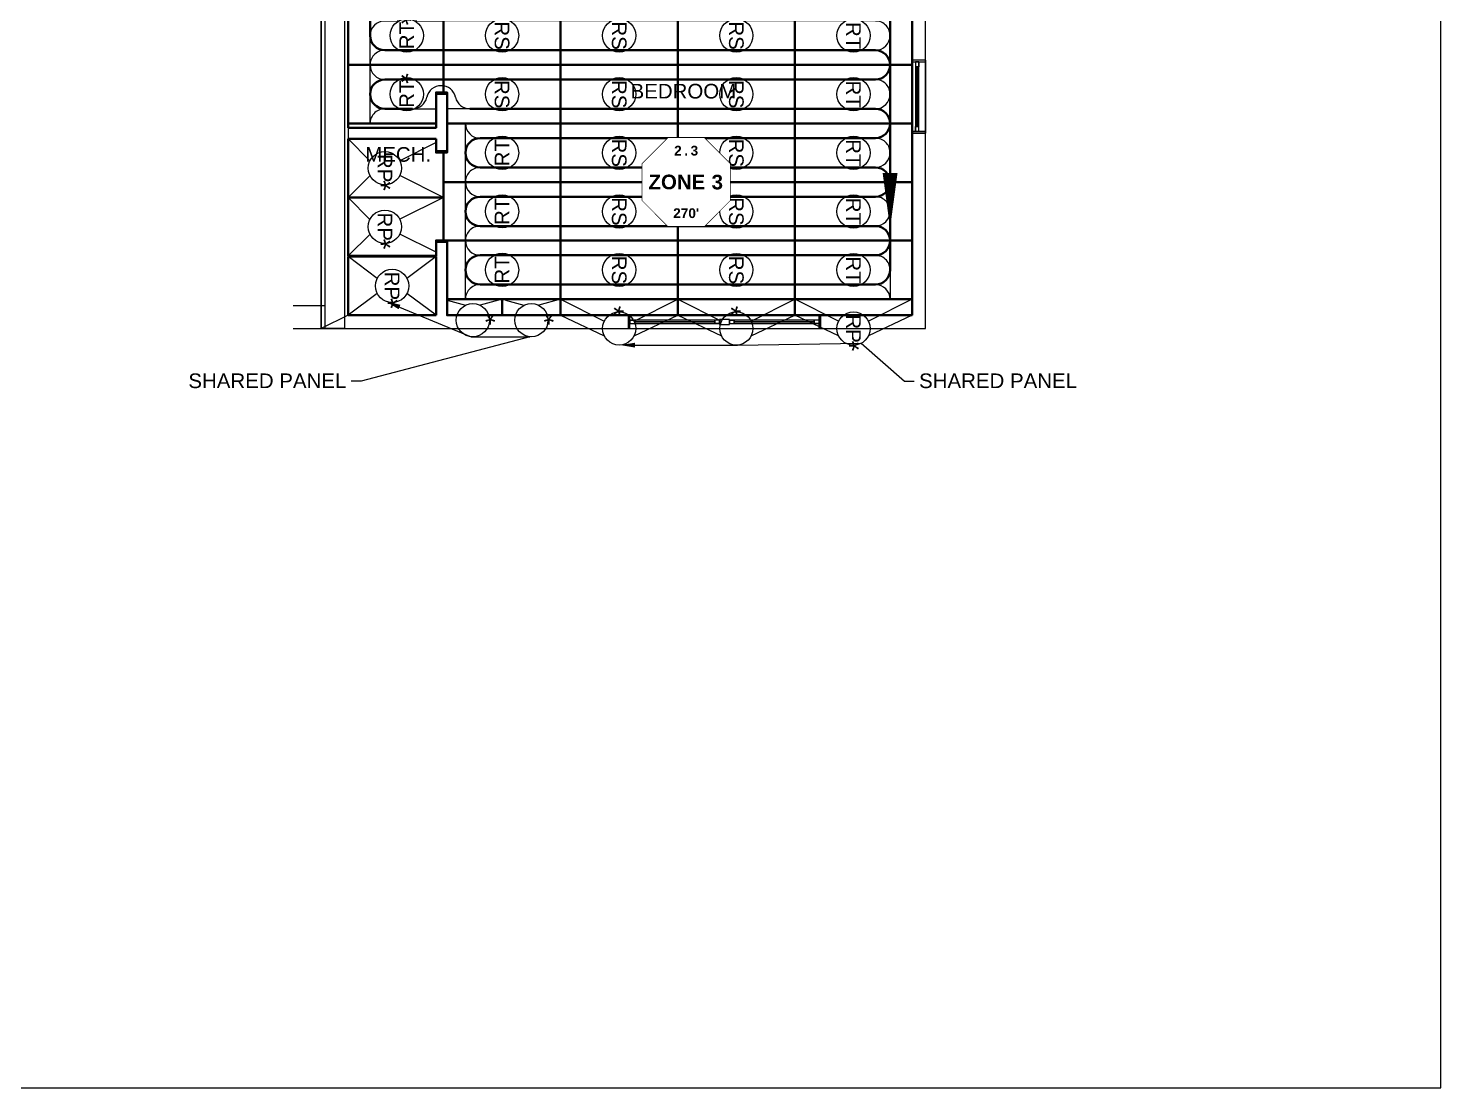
# Model space of a CAD drawing. Header units: inches. Extents: x -394 to 2550, y -2115 to -791.
# Drawn here: x 1971 to 2550, y -1871 to -1437 of the extents above; entities that cross this region are included whole.
import ezdxf
from ezdxf import colors
from ezdxf.entities.mleader import LeaderData, LeaderLine
from ezdxf.enums import TextEntityAlignment as Align
from ezdxf.math import Vec2, Vec3

# ---------------------------------------------------------------- set-up
doc = ezdxf.new("R2010")
doc.units = ezdxf.units.IN
doc.header["$MEASUREMENT"] = 0
doc.set_wipeout_variables(frame=1)
for name, color, linetype, lineweight in [('B_Walls', 7, 'Continuous', 13), ('R_Plywood', 22, 'Continuous', 13), ('R_Straight', 204, 'Continuous', 15), ('R_Turn', 30, 'Continuous', 15), ('S_Panel Text', 7, 'Continuous', 13), ('T_Custom Groove', 143, 'Continuous', 20), ('T_Tubing', 6, 'Continuous', 40), ('W_Grooves', 7, 'Continuous', 5), ('W_Panel', 7, 'Continuous', 40)]:
    doc.layers.add(name, color=color, linetype=linetype, lineweight=lineweight)
doc.layers.add('T_Loop Marker', color=7, linetype='Continuous')
doc.layers.add('T_Supply', color=1, linetype='Continuous')
doc.styles.add('Bold', font='arialbd.ttf')
doc.styles.get("Standard").update_dxf_attribs({"font": 'arial.ttf'})

# ---------------------------------------------------------------- blocks, each defined once
blk = doc.blocks.new('R-Turn Panel Text')
at = {"layer": 'W_Panel'}
blk.add_text('RT', height=6, dxfattribs=at).set_placement((0, 0), align=Align.MIDDLE)
blk = doc.blocks.new('*U114')
at = {"layer": 'R_Turn'}
blk.add_circle((12.01, -24), 6.81, dxfattribs=at)
at = {"layer": 'W_Grooves'}
for p, q in [((0, -9), (24, -9)), ((6, -15), (6, -20.79)), ((18, -15), (18, -20.75)), ((6, -27.21), (6, -48)), ((18, -27.25), (18, -48))]:
    blk.add_line(p, q, dxfattribs=at)
for centre, radius, start, end in [((0.05, -14.95), 5.95, 70.89234, 90.51359), ((0.05, -14.95), 5.95, 48.42099, 70.89234), ((0.05, -14.95), 5.95, 359.48863, 48.42099), ((12, -15), 6, 131.81031, 180), ((12, -15), 6, 109.47122, 131.81031), ((12, -15), 6, 90, 109.47122), ((12, -15), 6, 0, 90), ((23.95, -14.95), 5.95, 89.48641, 180.51137)]:
    blk.add_arc(centre, radius, start, end, dxfattribs=at)
at = {"layer": 'W_Panel'}
for p, q in [((0, 0), (24, 0)), ((0, -48), (0, 0)), ((24, 0), (24, -48)), ((0, -48), (24, -48))]:
    blk.add_line(p, q, dxfattribs=at)
blk.add_blockref('R-Turn Panel Text', (12.01, -24), dxfattribs=at)
at = {"layer": 'W_Panel', "flags": 8}
blk.add_attdef('*', (20.59, -17.79), '', height=8, rotation=180, dxfattribs=at)
blk = doc.blocks.new('R-Straight Panel Text')
at = {"layer": 'W_Panel'}
blk.add_text('RS', height=6, dxfattribs=at).set_placement((0, 0), align=Align.MIDDLE)
blk = doc.blocks.new('*U115')
at = {"layer": 'R_Straight'}
blk.add_circle((12.01, 24), 6.81, dxfattribs=at)
at = {"layer": 'W_Grooves'}
for p, q in [((6, 48), (6, 27.21)), ((18, 48), (18, 27.25)), ((6, 20.79), (6, 0)), ((18, 20.75), (18, 0))]:
    blk.add_line(p, q, dxfattribs=at)
at = {"layer": 'W_Panel'}
for p, q in [((0, 48), (24, 48)), ((0, 48), (0, 0)), ((24, 48), (24, 0)), ((0, 0), (24, 0))]:
    blk.add_line(p, q, dxfattribs=at)
blk.add_blockref('R-Straight Panel Text', (12.01, 24), dxfattribs=at)
at = {"layer": 'W_Panel', "flags": 8}
blk.add_attdef('*', (21.76, 30.21), '', height=8, rotation=180, dxfattribs=at)
blk = doc.blocks.new('R-Turn Panel7')
at = {"layer": 'R_Turn'}
blk.add_circle((12.01, -24), 6.81, dxfattribs=at)
at = {"layer": 'W_Grooves'}
for p, q in [((0, -9), (24, -9)), ((6, -15), (6, -20.79)), ((18, -15), (18, -20.75)), ((6, -27.21), (6, -48)), ((18, -27.25), (18, -48))]:
    blk.add_line(p, q, dxfattribs=at)
for centre, radius, start, end in [((0.05, -14.95), 5.95, 70.89234, 90.51359), ((0.05, -14.95), 5.95, 48.42099, 70.89234), ((0.05, -14.95), 5.95, 359.48863, 48.42099), ((12, -15), 6, 131.81031, 180), ((12, -15), 6, 109.47122, 131.81031), ((12, -15), 6, 90, 109.47122), ((12, -15), 6, 0, 90), ((23.95, -14.95), 5.95, 89.48641, 180.51137)]:
    blk.add_arc(centre, radius, start, end, dxfattribs=at)
at = {"layer": 'W_Panel'}
for p, q in [((0, -48), (0, -1.45)), ((24, -1.45), (24, -48)), ((0, -48), (24, -48))]:
    blk.add_line(p, q, dxfattribs=at)
blk.add_lwpolyline([(24, -1.45), (0, -1.45)], dxfattribs=at)
blk.add_blockref('R-Turn Panel Text', (12.01, -24), dxfattribs=at)
at = {"layer": 'W_Panel', "flags": 8}
blk.add_attdef('*', (20.59, -17.79), '', height=8, rotation=180, dxfattribs=at)
blk = doc.blocks.new('R-Turn Panel8')
at = {"layer": 'R_Turn'}
blk.add_circle((12.01, -24), 6.81, dxfattribs=at)
at = {"layer": 'W_Grooves'}
for p, q in [((0, -9), (24, -9)), ((6, -15), (6, -20.79)), ((18, -15), (18, -20.75)), ((6, -27.21), (6, -48)), ((18, -27.25), (18, -48))]:
    blk.add_line(p, q, dxfattribs=at)
for centre, radius, start, end in [((0.05, -14.95), 5.95, 70.89234, 90.51359), ((0.05, -14.95), 5.95, 48.42099, 70.89234), ((0.05, -14.95), 5.95, 359.48863, 48.42099), ((12, -15), 6, 131.81031, 180), ((12, -15), 6, 109.47122, 131.81031), ((12, -15), 6, 90, 109.47122), ((12, -15), 6, 0, 90), ((23.95, -14.95), 5.95, 89.48641, 180.51137)]:
    blk.add_arc(centre, radius, start, end, dxfattribs=at)
at = {"layer": 'W_Panel'}
for p, q in [((0, 0), (12.09, 0)), ((0, -48), (0, 0)), ((24, -1.45), (24, -48)), ((0, -48), (24, -48))]:
    blk.add_line(p, q, dxfattribs=at)
blk.add_blockref('R-Turn Panel Text', (12.01, -24), dxfattribs=at)
at = {"layer": 'W_Panel', "flags": 8}
blk.add_attdef('*', (20.59, -17.79), '', height=8, rotation=180, dxfattribs=at)
blk = doc.blocks.new('R-Turn Panel3')
at = {"layer": 'R_Turn'}
blk.add_circle((12.01, -24), 6.81, dxfattribs=at)
at = {"layer": 'W_Grooves'}
for p, q in [((0, -9), (24, -9)), ((6, -15), (6, -20.79)), ((18, -15), (18, -20.75)), ((6, -27.21), (6, -36)), ((18, -27.25), (18, -39.05))]:
    blk.add_line(p, q, dxfattribs=at)
for centre, radius, start, end in [((0.05, -14.95), 5.95, 70.89234, 90.51359), ((0.05, -14.95), 5.95, 48.42099, 70.89234), ((0.05, -14.95), 5.95, 359.48863, 48.42099), ((12, -15), 6, 131.81031, 180), ((12, -15), 6, 109.47122, 131.81031), ((12, -15), 6, 90, 109.47122), ((12, -15), 6, 0, 90), ((23.95, -14.95), 5.95, 89.48641, 180.51137)]:
    blk.add_arc(centre, radius, start, end, dxfattribs=at)
at = {"layer": 'W_Panel'}
for p, q in [((0, 0), (24, 0)), ((0, -36), (0, 0)), ((24, 0), (24, -39.05)), ((12.72, -39.05), (24, -39.05))]:
    blk.add_line(p, q, dxfattribs=at)
blk.add_lwpolyline([(0, -36), (12.72, -36), (12.72, -39.05)], dxfattribs=at)
blk.add_blockref('R-Turn Panel Text', (12.01, -24), dxfattribs=at)
at = {"layer": 'W_Panel', "flags": 8}
blk.add_attdef('*', (20.59, -17.79), '', height=8, rotation=180, dxfattribs=at)
blk = doc.blocks.new('*U164')
at = {"layer": 'R_Turn'}
blk.add_circle((12.01, -24), 6.81, dxfattribs=at)
at = {"layer": 'W_Grooves'}
for p, q in [((0, -9), (24, -9)), ((6, -15), (6, -20.79)), ((18, -15), (18, -20.75)), ((6, -27.21), (6, -39.05)), ((18, -27.25), (18, -39.05))]:
    blk.add_line(p, q, dxfattribs=at)
for centre, radius, start, end in [((0.05, -14.95), 5.95, 70.89234, 90.51359), ((0.05, -14.95), 5.95, 48.42099, 70.89234), ((0.05, -14.95), 5.95, 359.48863, 48.42099), ((12, -15), 6, 131.81031, 180), ((12, -15), 6, 109.47122, 131.81031), ((12, -15), 6, 90, 109.47122), ((12, -15), 6, 0, 90), ((23.95, -14.95), 5.95, 89.48641, 180.51137)]:
    blk.add_arc(centre, radius, start, end, dxfattribs=at)
at = {"layer": 'W_Panel'}
for p, q in [((0, 0), (24, 0)), ((0, -39.05), (0, 0)), ((24, 0), (24, -39.05)), ((0, -39.05), (24, -39.05))]:
    blk.add_line(p, q, dxfattribs=at)
blk.add_blockref('R-Turn Panel Text', (12.01, -24), dxfattribs=at)
at = {"layer": 'W_Panel', "flags": 8}
blk.add_attdef('*', (20.59, -17.79), '', height=8, rotation=180, dxfattribs=at)
blk = doc.blocks.new('MARKER')
at = {"layer": 'T_Loop Marker'}
blk.add_lwpolyline([(25.46, 36), (10.54, 36), (0, 25.46), (0, 10.54), (10.54, 0), (25.46, 0), (36, 10.54), (36, 25.46)], close=True, dxfattribs=at)
at = {"layer": 'T_Loop Marker', "style": 'Bold', "flags": 1}
for tag, p in [('LENGTH', (18, -12.74)), ('LENGTH_ADD', (18, -18.74))]:
    blk.add_attdef(tag, text='', height=4, dxfattribs=at).set_placement(p, align=Align.MIDDLE_CENTER)
blk.add_wipeout([(25.46, 36), (10.54, 36), (0, 25.46), (0, 10.54), (10.54, 0), (25.46, 0), (36, 10.54), (36, 25.46)]).dxf.layer = 'T_Loop Marker'
at = {"layer": 'T_Loop Marker', "insert": (18, 30.84), "char_height": 4, "width": 4.1485, "attachment_point": 5}
blk.add_mtext('{\\fArial|b1|i0|c0|p34;.}', dxfattribs=at)
at = {"layer": 'T_Loop Marker', "insert": (25.83, 18), "char_height": 6, "attachment_point": 6, "style": 'Bold'}
blk.add_mtext_dynamic_manual_height_columns('ZONE', width=6.1304, gutter_width=30, heights=[0], dxfattribs=at)
at = {"layer": 'T_Loop Marker', "style": 'Bold'}
for tag, p in [('MANIFOLD', (14.61, 30.87)), ('LOOP', (21.36, 30.87)), ('LENGTH_DISPLAY', (18, 5.26))]:
    blk.add_attdef(tag, text='', height=4, dxfattribs=at).set_placement(p, align=Align.MIDDLE_CENTER)
blk.add_attdef('ZONE', text='', height=6, dxfattribs=at).set_placement((28.42, 18), align=Align.MIDDLE_LEFT)
at = {"layer": 'T_Loop Marker', "style": 'Bold', "flags": 1}
blk.add_attdef('ROOM', text='', height=4, dxfattribs=at).set_placement((17.52, -3.66), align=Align.MIDDLE_CENTER)
blk = doc.blocks.new('R-Straight Panel2')
at = {"layer": 'R_Straight'}
blk.add_circle((12.01, 24), 6.81, dxfattribs=at)
at = {"layer": 'W_Grooves'}
for p, q in [((6, 48), (6, 27.21)), ((18, 48), (18, 27.25)), ((6, 20.79), (6, 0)), ((18, 20.75), (18, 1.45))]:
    blk.add_line(p, q, dxfattribs=at)
at = {"layer": 'W_Panel'}
for p, q in [((0, 48), (24, 48)), ((0, 48), (0, 0)), ((24, 48), (24, 1.45)), ((0, 0), (11.28, 0))]:
    blk.add_line(p, q, dxfattribs=at)
blk.add_blockref('R-Straight Panel Text', (12.01, 24), dxfattribs=at)
at = {"layer": 'W_Panel', "flags": 8}
blk.add_attdef('*', (21.76, 30.21), '', height=8, rotation=180, dxfattribs=at)
blk = doc.blocks.new('WB-R Plywood Text')
at = {"layer": 'W_Panel'}
blk.add_text('RP', height=6, dxfattribs=at).set_placement((0, 0), align=Align.MIDDLE)
blk = doc.blocks.new('*U173')
at = {"layer": 'R_Plywood'}
for p, q in [((-24, 0), (-15.04, -17.91)), ((-17.47, 0), (-8.95, -17.91)), ((-15, -30.11), (-24, -48)), ((-8.95, -30.09), (-17.47, -48))]:
    blk.add_line(p, q, dxfattribs=at)
blk.add_circle((-11.99, -24), 6.81, dxfattribs=at)
at = {"layer": 'W_Panel'}
for p, q in [((-24, 0), (-17.47, 0)), ((-24, 0), (-24, -48)), ((-17.47, 0), (-17.47, -48)), ((-24, -48), (-17.47, -48))]:
    blk.add_line(p, q, dxfattribs=at)
blk.add_blockref('WB-R Plywood Text', (-11.99, -24), dxfattribs=at)
at = {"layer": 'W_Panel', "flags": 8}
blk.add_attdef('*', (-2.71, -17.79), '', height=8, rotation=180, dxfattribs=at)
blk = doc.blocks.new('ASTERISK')
blk.add_text('*', height=7.97, rotation=180).set_placement((2.37, 6.49))
blk = doc.blocks.new('*U174')
at = {"layer": 'R_Plywood'}
for p, q in [((-6.53, 0), (-15.04, -17.91)), ((0, 0), (-8.95, -17.91)), ((-15, -30.11), (-6.53, -48)), ((-8.95, -30.09), (0, -48))]:
    blk.add_line(p, q, dxfattribs=at)
blk.add_circle((-11.99, -24), 6.81, dxfattribs=at)
at = {"layer": 'W_Panel'}
for p, q in [((-6.53, 0), (0, 0)), ((0, 0), (0, -48)), ((-6.53, 0), (-6.53, -48)), ((-6.53, -48), (0, -48))]:
    blk.add_line(p, q, dxfattribs=at)
blk.add_blockref('ASTERISK', (-5.04, -24.32), dxfattribs=at)
blk = doc.blocks.new('WB-R Plywood2')
at = {"layer": 'R_Plywood'}
for p, q in [((0, 0), (-8.95, -17.91)), ((-22.48, -3.05), (-15.04, -17.91)), ((-15, -30.11), (-24, -39.05)), ((-8.95, -30.09), (0, -39.05))]:
    blk.add_line(p, q, dxfattribs=at)
blk.add_circle((-11.99, -24), 6.81, dxfattribs=at)
at = {"layer": 'W_Panel'}
for p, q in [((-18.37, 0), (0, 0)), ((0, 0), (0, -39.05)), ((-24, -3.05), (-24, -39.05)), ((-24, -39.05), (0, -39.05))]:
    blk.add_line(p, q, dxfattribs=at)
blk.add_lwpolyline([(-24, -3.05), (-18.37, -3.05), (-18.37, 0)], dxfattribs=at)
blk.add_blockref('WB-R Plywood Text', (-11.99, -24), dxfattribs=at)
at = {"layer": 'W_Panel', "flags": 8}
blk.add_attdef('*', (-2.71, -17.79), '', height=8, rotation=180, dxfattribs=at)
blk = doc.blocks.new('WB-R Plywood1')
at = {"layer": 'R_Plywood'}
for p, q in [((-24, 0), (-15.04, -17.91)), ((-1.52, -3.05), (-8.95, -17.91)), ((-15, -30.11), (-24, -39.05)), ((-8.95, -30.09), (0, -39.05))]:
    blk.add_line(p, q, dxfattribs=at)
blk.add_circle((-11.99, -24), 6.81, dxfattribs=at)
at = {"layer": 'W_Panel'}
for p, q in [((-24, 0), (-6.37, 0)), ((-24, 0), (-24, -39.05)), ((0, -3.05), (0, -39.05)), ((-24, -39.05), (0, -39.05))]:
    blk.add_line(p, q, dxfattribs=at)
blk.add_lwpolyline([(0, -3.05), (-6.37, -3.05), (-6.37, 0)], dxfattribs=at)
blk.add_blockref('WB-R Plywood Text', (-11.99, -24), dxfattribs=at)
at = {"layer": 'W_Panel', "flags": 8}
blk.add_attdef('*', (-2.71, -17.79), '', height=8, rotation=180, dxfattribs=at)
blk = doc.blocks.new('*U175')
at = {"layer": 'R_Plywood'}
for p, q in [((-24, -6), (-15.04, -17.91)), ((0, -6), (-8.95, -17.91)), ((-15, -30.11), (-24, -42)), ((-8.95, -30.09), (0, -42))]:
    blk.add_line(p, q, dxfattribs=at)
blk.add_circle((-11.99, -24), 6.81, dxfattribs=at)
at = {"layer": 'W_Panel'}
for p, q in [((-24, -6), (0, -6)), ((-24, -6), (-24, -42)), ((0, -6), (0, -42)), ((-24, -42), (0, -42))]:
    blk.add_line(p, q, dxfattribs=at)
blk.add_blockref('WB-R Plywood Text', (-11.99, -24), dxfattribs=at)
at = {"layer": 'W_Panel', "flags": 8}
blk.add_attdef('*', (-2.71, -17.79), '', height=8, rotation=180, dxfattribs=at)
blk = doc.blocks.new('WB-R Plywood NoCount1')
at = {"layer": 'R_Plywood'}
for p, q in [((-15.82, 22.55), (-17.91, 15.04)), ((-15.42, 0), (-17.91, 8.95))]:
    blk.add_line(p, q, dxfattribs=at)
blk.add_circle((-24, 11.99), 6.81, dxfattribs=at)
at = {"layer": 'W_Panel'}
for p, q in [((-15.42, 22.55), (-15.42, 0)), ((-15.42, 0), (-21.95, 0))]:
    blk.add_line(p, q, dxfattribs=at)
at = {"layer": 'W_Panel', "rotation": 270}
blk.add_blockref('ASTERISK', (-24.32, 5.04), dxfattribs=at)
blk = doc.blocks.new('LS')
at = {"layer": 'T_Supply'}
blk.add_lwpolyline([(0, 0, 0, 4.08, 0), (15.19, 0, 4.08, 4.08, 0)], format="xyseb", dxfattribs=at)
blk = doc.blocks.new('*U148')
at = {"layer": 'T_Supply', "xscale": 1.5, "yscale": 1.5, "zscale": 1.5}
blk.add_blockref('LS', (0, 0), dxfattribs=at)

msp = doc.modelspace()

# ---------------------------------------------------------------- linework, layer by layer
at = {"layer": 'B_Walls'}
for p, q in [((2091.54, -1560.42), (2091.54, -1133.5)), ((2091.54, -1133.5), (2091.54, -1560.42)), ((2093.09, -1560.42), (2093.09, -1128.75)), ((2093.09, -1560.42), (2093.09, -1128.75)), ((2101.09, -1128.75), (2101.09, -1560.42)), ((2101.09, -1128.75), (2101.09, -1560.42)), ((2102.54, -1133.5), (2102.54, -1554.92)), ((2102.54, -1133.5), (2102.54, -1478.17)), ((2339.09, -1450.42), (2339.09, -1366.66)), ((2333.59, -1450.42), (2333.59, -1406.17)), ((2333.59, -1450.42), (2333.59, -1480.42)), ((2333.59, -1450.42), (2333.59, -1451.17)), ((2333.59, -1450.42), (2333.59, -1451.17)), ((2339.09, -1450.42), (2333.59, -1450.42)), ((2333.59, -1451.17), (2339.09, -1451.17)), ((2333.59, -1451.17), (2339.09, -1451.17)), ((2334.96, -1451.17), (2334.96, -1453.17)), ((2334.96, -1451.17), (2334.96, -1453.17)), ((2336.34, -1451.17), (2334.96, -1451.17)), ((2334.96, -1451.17), (2336.34, -1451.17)), ((2336.34, -1451.17), (2336.34, -1453.17)), ((2336.34, -1453.17), (2336.34, -1451.17)), ((2339.09, -1450.42), (2339.09, -1480.42)), ((2339.09, -1450.42), (2339.09, -1451.17)), ((2339.09, -1451.17), (2339.09, -1450.42)), ((2334.96, -1453.17), (2334.96, -1477.67)), ((2336.34, -1453.17), (2334.96, -1453.17)), ((2334.96, -1453.17), (2336.34, -1453.17)), ((2334.96, -1453.17), (2336.34, -1453.17)), ((2335.62, -1453.17), (2335.62, -1477.67)), ((2335.62, -1453.17), (2335.62, -1477.67)), ((2335.67, -1453.17), (2335.62, -1453.17)), ((2335.67, -1453.17), (2335.67, -1477.67)), ((2335.67, -1477.67), (2335.67, -1453.17)), ((2336.34, -1477.67), (2336.34, -1453.17)), ((2138.54, -1464.42), (2138.54, -1463.67)), ((2143.04, -1463.67), (2138.54, -1463.67)), ((2143.04, -1463.67), (2138.54, -1463.67)), ((2138.54, -1463.67), (2138.54, -1464.42)), ((2143.04, -1464.42), (2143.04, -1463.67)), ((2143.04, -1464.42), (2143.04, -1463.67)), ((2138.54, -1478.17), (2138.54, -1464.42)), ((2138.54, -1464.42), (2143.04, -1464.42)), ((2143.04, -1464.42), (2138.54, -1464.42)), ((2143.04, -1487.55), (2143.04, -1464.42)), ((2138.54, -1478.17), (2102.54, -1478.17)), ((2333.59, -1480.42), (2333.59, -1479.67)), ((2333.59, -1479.67), (2339.09, -1479.67)), ((2333.59, -1479.67), (2333.59, -1480.42)), ((2339.09, -1479.67), (2333.59, -1479.67)), ((2333.59, -1554.92), (2333.59, -1480.42)), ((2333.59, -1480.42), (2339.09, -1480.42)), ((2334.96, -1477.67), (2336.34, -1477.67)), ((2334.96, -1479.67), (2334.96, -1477.67)), ((2334.96, -1477.67), (2336.34, -1477.67)), ((2334.96, -1477.67), (2334.96, -1479.67)), ((2336.34, -1477.67), (2334.96, -1477.67)), ((2334.96, -1479.67), (2336.34, -1479.67)), ((2334.96, -1479.67), (2336.34, -1479.67)), ((2335.62, -1477.67), (2335.67, -1477.67)), ((2336.34, -1479.67), (2336.34, -1477.67)), ((2336.34, -1479.67), (2336.34, -1477.67)), ((2339.09, -1480.42), (2339.09, -1479.67)), ((2339.09, -1480.42), (2339.09, -1479.67)), ((2339.09, -1560.42), (2339.09, -1480.42)), ((2102.54, -1482.67), (2102.54, -1554.92)), ((2138.54, -1482.67), (2102.54, -1482.67)), ((2138.54, -1487.55), (2138.54, -1482.67)), ((2138.54, -1487.55), (2138.54, -1488.3)), ((2143.04, -1487.55), (2138.54, -1487.55)), ((2138.54, -1487.55), (2138.54, -1488.3)), ((2143.04, -1487.55), (2138.54, -1487.55)), ((2143.04, -1488.3), (2138.54, -1488.3)), ((2138.54, -1488.3), (2143.04, -1488.3)), ((2143.04, -1487.55), (2143.04, -1488.3)), ((2143.04, -1488.3), (2143.04, -1487.55)), ((2138.54, -1525.05), (2138.54, -1524.3)), ((2143.04, -1524.3), (2138.54, -1524.3)), ((2143.04, -1524.3), (2138.54, -1524.3)), ((2138.54, -1524.3), (2138.54, -1525.05)), ((2138.54, -1554.92), (2138.54, -1525.05)), ((2138.54, -1525.05), (2143.04, -1525.05)), ((2143.04, -1525.05), (2138.54, -1525.05)), ((2143.04, -1525.05), (2143.04, -1524.3)), ((2143.04, -1525.05), (2143.04, -1524.3)), ((2143.04, -1554.92), (2143.04, -1525.05)), ((2079.99, -1550.92), (2092.74, -1550.92)), ((2102.54, -1554.92), (2091.54, -1560.42)), ((2102.54, -1554.92), (2138.54, -1554.92)), ((2143.04, -1554.92), (2217.24, -1554.92)), ((2217.24, -1554.92), (2296.24, -1554.92)), ((2217.24, -1554.92), (2217.99, -1554.92)), ((2217.99, -1554.92), (2217.24, -1554.92)), ((2217.24, -1554.92), (2217.24, -1560.42)), ((2217.99, -1560.42), (2217.99, -1554.92)), ((2217.99, -1560.42), (2217.99, -1554.92)), ((2258.74, -1556.67), (2254.74, -1556.67)), ((2254.74, -1556.67), (2254.74, -1558.67)), ((2258.74, -1558.67), (2258.74, -1556.67)), ((2296.24, -1554.92), (2295.49, -1554.92)), ((2295.49, -1560.42), (2295.49, -1554.92)), ((2296.24, -1554.92), (2295.49, -1554.92)), ((2295.49, -1554.92), (2295.49, -1560.42)), ((2296.24, -1554.92), (2333.59, -1554.92)), ((2296.24, -1560.42), (2296.24, -1554.92)), ((2079.99, -1560.42), (2092.74, -1560.42)), ((2091.54, -1560.42), (2217.24, -1560.42)), ((2101.09, -1560.42), (2093.09, -1560.42)), ((2101.09, -1560.42), (2093.09, -1560.42)), ((2217.24, -1560.42), (2296.24, -1560.42)), ((2217.24, -1560.42), (2217.99, -1560.42)), ((2217.24, -1560.42), (2217.99, -1560.42)), ((2217.99, -1556.98), (2219.99, -1556.98)), ((2219.99, -1556.98), (2217.99, -1556.98)), ((2217.99, -1556.98), (2217.99, -1558.36)), ((2217.99, -1558.36), (2217.99, -1556.98)), ((2217.99, -1558.36), (2219.99, -1558.36)), ((2217.99, -1558.36), (2219.99, -1558.36)), ((2252.74, -1556.98), (2219.99, -1556.98)), ((2219.99, -1556.98), (2219.99, -1558.36)), ((2219.99, -1558.36), (2219.99, -1556.98)), ((2219.99, -1558.36), (2219.99, -1556.98)), ((2219.99, -1557.65), (2252.74, -1557.65)), ((2252.74, -1557.65), (2219.99, -1557.65)), ((2219.99, -1557.65), (2219.99, -1557.7)), ((2219.99, -1557.7), (2252.74, -1557.7)), ((2219.99, -1557.7), (2252.74, -1557.7)), ((2219.99, -1558.36), (2252.74, -1558.36)), ((2252.74, -1558.36), (2252.74, -1556.98)), ((2254.74, -1556.98), (2252.74, -1556.98)), ((2252.74, -1558.36), (2252.74, -1556.98)), ((2254.74, -1556.98), (2252.74, -1556.98)), ((2252.74, -1556.98), (2252.74, -1558.36)), ((2252.74, -1557.7), (2252.74, -1557.65)), ((2254.74, -1558.36), (2252.74, -1558.36)), ((2252.74, -1558.36), (2254.74, -1558.36)), ((2254.74, -1558.36), (2254.74, -1556.98)), ((2254.74, -1558.36), (2254.74, -1556.98)), ((2254.74, -1558.67), (2258.74, -1558.67)), ((2258.74, -1556.98), (2260.74, -1556.98)), ((2260.74, -1556.98), (2258.74, -1556.98)), ((2258.74, -1556.98), (2258.74, -1558.36)), ((2258.74, -1558.36), (2258.74, -1556.98)), ((2258.74, -1558.36), (2260.74, -1558.36)), ((2258.74, -1558.36), (2260.74, -1558.36)), ((2293.49, -1556.98), (2260.74, -1556.98)), ((2260.74, -1556.98), (2260.74, -1558.36)), ((2260.74, -1558.36), (2260.74, -1556.98)), ((2260.74, -1558.36), (2260.74, -1556.98)), ((2260.74, -1557.65), (2293.49, -1557.65)), ((2293.49, -1557.65), (2260.74, -1557.65)), ((2260.74, -1557.65), (2260.74, -1557.7)), ((2260.74, -1557.7), (2293.49, -1557.7)), ((2260.74, -1557.7), (2293.49, -1557.7)), ((2260.74, -1558.36), (2293.49, -1558.36)), ((2293.49, -1558.36), (2293.49, -1556.98)), ((2295.49, -1556.98), (2293.49, -1556.98)), ((2293.49, -1558.36), (2293.49, -1556.98)), ((2295.49, -1556.98), (2293.49, -1556.98)), ((2293.49, -1556.98), (2293.49, -1558.36)), ((2293.49, -1557.7), (2293.49, -1557.65)), ((2295.49, -1558.36), (2293.49, -1558.36)), ((2293.49, -1558.36), (2295.49, -1558.36)), ((2295.49, -1558.36), (2295.49, -1556.98)), ((2295.49, -1558.36), (2295.49, -1556.98)), ((2296.24, -1560.42), (2295.49, -1560.42)), ((2295.49, -1560.42), (2296.24, -1560.42)), ((2296.24, -1560.42), (2339.09, -1560.42))]:
    msp.add_line(p, q, dxfattribs=at)
at = {"layer": 'B_Walls', "extrusion": (0, 0, -1)}
for p, q in [((2333.59, -1450.42), (2333.59, -1480.42)), ((2339.09, -1450.42), (2333.59, -1450.42)), ((2339.09, -1480.42), (2339.09, -1450.42)), ((2333.59, -1480.42), (2339.09, -1480.42)), ((2296.24, -1554.92), (2217.24, -1554.92)), ((2217.24, -1554.92), (2217.24, -1560.42)), ((2296.24, -1560.42), (2296.24, -1554.92)), ((2217.24, -1560.42), (2296.24, -1560.42))]:
    msp.add_line(p, q, dxfattribs=at)
at = {"layer": 'Defpoints'}
msp.add_lwpolyline([(953.65, -1871.36), (2550.23, -1871.36), (2550.23, -791.36), (953.65, -791.36)], close=True, dxfattribs=at)
at = {"layer": 'T_Custom Groove'}
for centre, start, end in [((2140.65, -1466.91), 12.10506, 167.89494), ((2128.91, -1464.39), 270, 347.89494), ((2152.38, -1464.39), 192.10506, 270)]:
    msp.add_arc(centre, 6, start, end, dxfattribs=at)
at = {"layer": 'T_Tubing', "color": 116}
for p, q in [((2111.54, -1416.39), (2111.54, -1440.39)), ((2324.59, -1536.39), (2324.59, -1416.39)), ((2117.54, -1446.39), (2318.59, -1446.39)), ((2318.59, -1458.39), (2117.54, -1458.39)), ((2117.54, -1470.39), (2128.91, -1470.39)), ((2152.38, -1470.39), (2318.59, -1470.39)), ((2318.59, -1482.39), (2156.59, -1482.39)), ((2156.59, -1494.39), (2318.59, -1494.39)), ((2318.59, -1506.39), (2156.59, -1506.39)), ((2156.59, -1518.39), (2318.59, -1518.39)), ((2318.59, -1530.39), (2156.59, -1530.39)), ((2156.59, -1542.39), (2318.59, -1542.39))]:
    msp.add_line(p, q, dxfattribs=at)
for centre, start, end in [((2117.54, -1440.39), 180, 270), ((2318.59, -1452.39), 270, 90), ((2117.54, -1464.39), 90, 270), ((2318.59, -1476.39), 270, 90), ((2156.59, -1488.39), 90, 270), ((2318.59, -1500.39), 270, 90), ((2156.59, -1512.39), 90, 270), ((2318.59, -1524.39), 270, 90), ((2156.59, -1536.39), 90, 270), ((2318.59, -1536.39), 270, 0)]:
    msp.add_arc(centre, 6, start, end, dxfattribs=at)
at = {"layer": 'W_Panel'}
msp.add_lwpolyline([(2141.68, -1463.67), (2143.04, -1463.67), (2143.04, -1488.3), (2141.59, -1488.3)], dxfattribs=at)
for points in [[(2102.54, -1476.39), (2138.54, -1476.39), (2138.54, -1478.17), (2102.54, -1478.17)], [(2143.04, -1548.39), (2189.59, -1548.39), (2189.59, -1554.92), (2143.04, -1554.92)]]:
    msp.add_lwpolyline(points, close=True, dxfattribs=at)

# ---------------------------------------------------------------- block references
at = {"layer": 'T_Supply', "rotation": 90}
msp.add_blockref('*U148', (2324.59, -1519.4), dxfattribs=at)
at = {"layer": 'W_Panel'}
ref = msp.add_blockref('*U164', (2102.54, -1452.39), dxfattribs=dict(at, rotation=90))
ref.add_attrib('*', '*', (2120.33, -1431.8), dxfattribs={"height": 8, "rotation": 270})
for name, p, rotation in [('*U115', (2141.59, -1428.39), 270), ('*U115', (2189.59, -1428.39), 270), ('*U115', (2237.59, -1428.39), 270), ('*U114', (2333.59, -1428.39), 270), ('R-Straight Panel2', (2141.59, -1452.39), 270), ('*U115', (2189.59, -1452.39), 270), ('*U115', (2237.59, -1452.39), 270), ('*U114', (2333.59, -1452.39), 270), ('R-Turn Panel8', (2141.59, -1500.39), 90), ('*U115', (2189.59, -1476.39), 270), ('*U115', (2237.59, -1476.39), 270), ('*U114', (2333.59, -1476.39), 270), ('*U114', (2141.59, -1524.39), 90), ('*U115', (2189.59, -1500.39), 270), ('*U115', (2237.59, -1500.39), 270), ('*U114', (2333.59, -1500.39), 270), ('R-Turn Panel7', (2141.59, -1548.39), 90), ('*U115', (2189.59, -1524.39), 270), ('*U115', (2237.59, -1524.39), 270), ('*U114', (2333.59, -1524.39), 270), ('WB-R Plywood NoCount1', (2165.59, -1532.97), 90), ('WB-R Plywood NoCount1', (2189.59, -1532.97), 90), ('*U174', (2189.59, -1548.39), 90.00000000000146), ('*U174', (2237.59, -1548.39), 90.00000000000146)]:
    msp.add_blockref(name, p, dxfattribs=dict(at, rotation=rotation))
ref = msp.add_blockref('R-Turn Panel3', (2102.54, -1476.39), dxfattribs=dict(at, rotation=90))
ref.add_attrib('*', '*', (2120.33, -1455.8), dxfattribs={"height": 8, "rotation": 270})
ref = msp.add_blockref('WB-R Plywood2', (2141.59, -1506.67), dxfattribs=dict(at, rotation=270))
ref.add_attrib('*', '*', (2123.79, -1503.96), dxfattribs={"height": 8, "rotation": 90})
ref = msp.add_blockref('WB-R Plywood1', (2141.59, -1530.67), dxfattribs=dict(at, rotation=270))
ref.add_attrib('*', '*', (2123.79, -1527.96), dxfattribs={"height": 8, "rotation": 90})
ref = msp.add_blockref('*U175', (2144.54, -1554.92), dxfattribs=dict(at, rotation=270))
ref.add_attrib('*', '*', (2126.75, -1552.21), dxfattribs={"height": 8, "rotation": 90})
ref = msp.add_blockref('*U173', (2333.59, -1572.39), dxfattribs=dict(at, rotation=270))
ref.add_attrib('*', '*', (2315.79, -1569.68), dxfattribs={"height": 8, "rotation": 90})

# ---------------------------------------------------------------- texts
at = {"layer": 'B_Walls'}
for s, p in [('BEDROOM', (2218.24, -1466.16)), ('MECH.', (2109.53, -1492.07))]:
    msp.add_text(s, height=6, dxfattribs=at).set_placement(p)

# ---------------------------------------------------------------- next in the draw order: block references
at = {"layer": 'T_Tubing'}
msp.add_blockref('MARKER', (2223.04, -1518.39), dxfattribs=at).add_auto_attribs({'LENGTH_DISPLAY': "270'", 'LOOP': '3', 'MANIFOLD': '2', 'ZONE': '3'})

# ---------------------------------------------------------------- next in the draw order: leaders
at = {"layer": 'S_Panel Text'}
ml = msp.add_multileader_mtext('Standard', dxfattribs=at)
ml.set_content('SHARED PANEL', color=256)
ml.set_leader_properties()
ml.build(insert=Vec2(0, 0))
ml.multileader.update_dxf_attribs({"text_left_attachment_type": 2, "text_right_attachment_type": 2, "dogleg_length": 4, "arrow_head_size": 6})
ctx = ml.context
ctx.base_point, ctx.char_height, ctx.arrow_head_size, ctx.plane_origin = Vec3(2035.73, -1581.89), 6, 6, Vec3(1894.02, -1634.77)
ctx.left_attachment, ctx.right_attachment, ctx.text_align_type = 2, 2, 2
notes = []
notes.append((ctx, [(0, (1, 1, 0), (2107.8, -1581.89), (-1, 0), 4, [(0, [(2118.04, -1549.27), (2153, -1563.76), (2176.99, -1563.76)], 0, [])])]))
ctx.mtext.insert, ctx.mtext.alignment, ctx.mtext.flow_direction = Vec3(2101.8, -1578.79), 3, 5
ctx.mtext.has_bg_fill, ctx.mtext.bg_color, ctx.mtext.bg_scale_factor, ctx.mtext.bg_transparency, ctx.mtext.use_window_bg_color = 1, -1023410167, 1.5, 0, 1
ml = msp.add_multileader_mtext('Standard', dxfattribs=at)
ml.set_content('SHARED PANEL', color=256)
ml.set_leader_properties()
ml.build(insert=Vec2(0, 0))
ml.multileader.update_dxf_attribs({"text_left_attachment_type": 2, "text_right_attachment_type": 2, "dogleg_length": 4, "arrow_head_size": 6})
ctx = ml.context
ctx.base_point, ctx.char_height, ctx.arrow_head_size, ctx.plane_origin = Vec3(2334.47, -1581.89), 6, 6, Vec3(2226.12, -1669.43)
ctx.left_attachment, ctx.right_attachment = 2, 2
notes.append((ctx, [(1, (1, 1, 0), (2330.47, -1581.89), (1, 0), 4, [(2, [(2214.06, -1567.18), (2262.08, -1567.17), (2312.75, -1566.43)], 0, [])])]))
ctx.mtext.insert, ctx.mtext.flow_direction = Vec3(2336.47, -1578.79), 5
ctx.mtext.has_bg_fill, ctx.mtext.bg_color, ctx.mtext.bg_scale_factor, ctx.mtext.bg_transparency, ctx.mtext.use_window_bg_color = 1, -1023410167, 1.5, 0, 1
for ctx, leaders in notes:
    for number, flags, end, landing, length, lines in leaders:
        leader = LeaderData()
        leader.index, (leader.has_last_leader_line, leader.has_dogleg_vector, leader.attachment_direction) = number, flags
        leader.last_leader_point, leader.dogleg_vector, leader.dogleg_length = Vec3(end), Vec3(landing), length
        for number, points, colour, breaks in lines:
            line = LeaderLine()
            line.index, line.vertices, line.color, line.breaks = number, Vec3.list(points), colors.encode_raw_color(colour), breaks
            leader.lines.append(line)
        ctx.leaders.append(leader)

doc.saveas('drawing.dxf')
